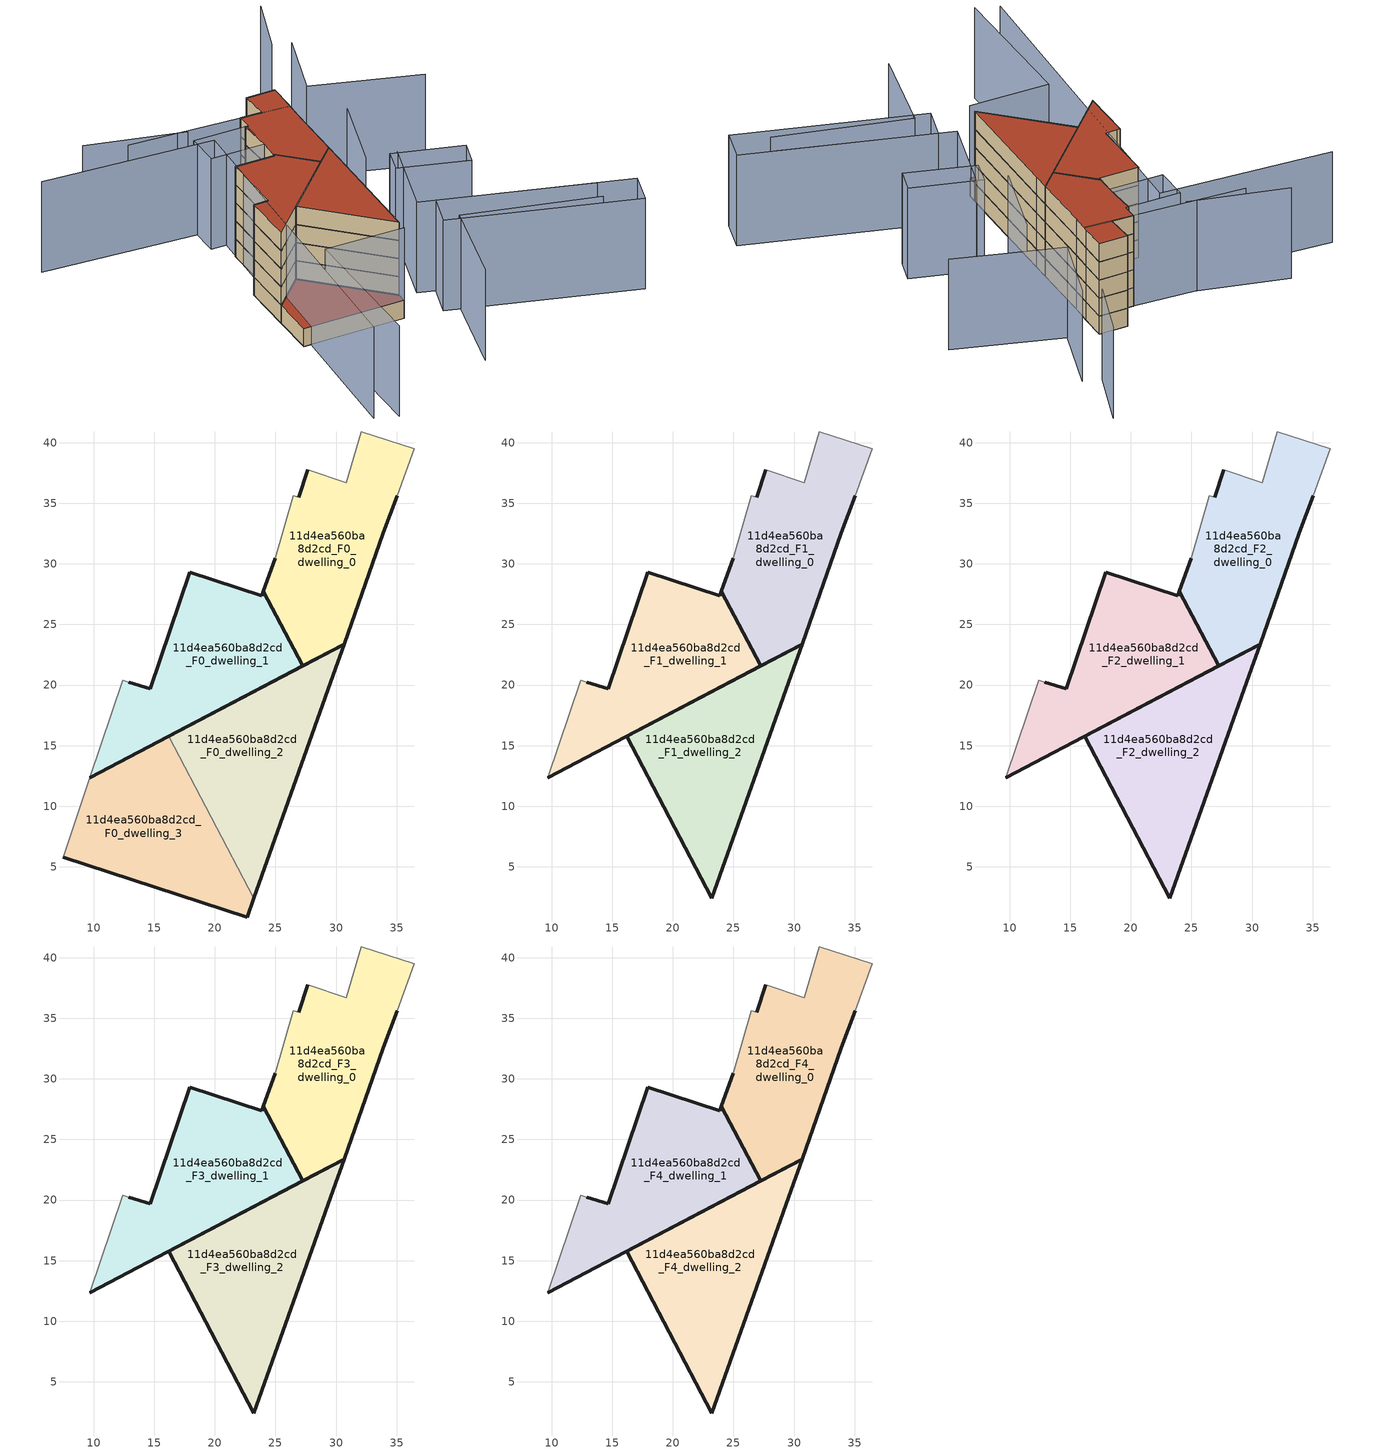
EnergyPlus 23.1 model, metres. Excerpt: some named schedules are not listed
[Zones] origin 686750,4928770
11d4ea560ba8d2cd_F0_dwelling_0
 floor ground (EU_floor_Construction): 30.68,23.39 33.89,32.55 35.06,35.64 36.47,39.49 32.07,40.88 30.86,36.69 27.66,37.75 26.92,35.48 26.49,35.62 24.97,30.47 24.01,27.73 27.24,21.58 z0
 wall outside (EU_wall_Construction): 26.92,35.48 27.66,37.75 / 35.06,35.64 33.89,32.55 30.68,23.39 27.24,21.58 / 27.25,21.58 24.01,27.73 24.97,30.47 z0:3
 wall adiabatic (EU_wall_Construction): 27.66,37.75 30.86,36.69 32.07,40.88 36.47,39.49 35.06,35.64 / 24.97,30.47 26.49,35.62 26.92,35.48 z0:3
11d4ea560ba8d2cd_F0_dwelling_1
 floor ground (EU_floor_Construction): 27.24,21.58 24.01,27.73 23.88,27.36 17.94,29.32 14.67,19.68 12.92,20.25 12.42,20.4 9.7,12.36 z0
 wall outside (EU_wall_Construction): 12.92,20.25 14.67,19.68 17.94,29.32 23.88,27.36 24.01,27.73 27.24,21.58 9.7,12.36 z0:3
 wall adiabatic (EU_wall_Construction): 9.7,12.36 12.42,20.4 12.92,20.25 z0:3
11d4ea560ba8d2cd_F0_dwelling_2
 floor ground (EU_floor_Construction): 23.22,2.4 29.79,20.86 30.68,23.39 16.19,15.77 z0
 wall outside (EU_wall_Construction): 16.19,15.77 30.68,23.39 29.79,20.86 23.22,2.4 z0:3
 wall to 11d4ea560ba8d2cd_F0_dwelling_3 (EU_wall_Construction): 23.22,2.4 16.19,15.77 z0:3
11d4ea560ba8d2cd_F0_dwelling_3
 floor ground (EU_floor_Construction): 22.67,0.87 23.22,2.4 16.19,15.77 9.7,12.36 7.48,5.8 z0
 wall outside (EU_wall_Construction): 9.7,12.36 16.19,15.77 / 23.22,2.4 22.67,0.87 7.48,5.8 z0:3
 wall adiabatic (EU_wall_Construction): 7.48,5.8 9.7,12.36 z0:3
 roof outside (EU_roof_Construction): 16.19,15.77 23.22,2.4 22.67,0.87 7.48,5.8 9.7,12.36 z3
11d4ea560ba8d2cd_F1_dwelling_0
 floor to 11d4ea560ba8d2cd_F0_dwelling_0 (EU_floor_Construction): 30.68,23.39 33.89,32.55 35.06,35.64 36.47,39.49 32.07,40.88 30.86,36.69 27.66,37.75 26.92,35.48 26.49,35.62 24.97,30.47 24.01,27.73 27.24,21.58 z3
 wall outside (EU_wall_Construction): 26.92,35.48 27.66,37.75 / 35.06,35.64 33.89,32.55 30.68,23.39 27.24,21.58 / 27.25,21.58 24.01,27.73 24.97,30.47 z3:6
 wall adiabatic (EU_wall_Construction): 27.66,37.75 30.86,36.69 32.07,40.88 36.47,39.49 35.06,35.64 / 24.97,30.47 26.49,35.62 26.92,35.48 z3:6
11d4ea560ba8d2cd_F1_dwelling_1
 floor to 11d4ea560ba8d2cd_F0_dwelling_1 (EU_floor_Construction): 27.24,21.58 24.01,27.73 23.88,27.36 17.94,29.32 14.67,19.68 12.92,20.25 12.42,20.4 9.7,12.36 z3
 wall outside (EU_wall_Construction): 12.92,20.25 14.67,19.68 17.94,29.32 23.88,27.36 24.01,27.73 27.24,21.58 9.7,12.36 z3:6
 wall adiabatic (EU_wall_Construction): 9.7,12.36 12.42,20.4 12.92,20.25 z3:6
11d4ea560ba8d2cd_F1_dwelling_2
 floor to 11d4ea560ba8d2cd_F0_dwelling_2 (EU_floor_Construction): 23.22,2.4 29.79,20.86 30.68,23.39 16.19,15.77 z3
 wall outside (EU_wall_Construction): 29.79,20.86 23.22,2.4 16.19,15.77 30.68,23.39 29.79,20.86 z3:6
11d4ea560ba8d2cd_F2_dwelling_0
 floor to 11d4ea560ba8d2cd_F1_dwelling_0 (EU_floor_Construction): 30.68,23.39 33.89,32.55 35.06,35.64 36.47,39.49 32.07,40.88 30.86,36.69 27.66,37.75 26.92,35.48 26.49,35.62 24.97,30.47 24.01,27.73 27.24,21.58 z6
 wall outside (EU_wall_Construction): 26.92,35.48 27.66,37.75 / 35.06,35.64 33.89,32.55 30.68,23.39 27.24,21.58 / 27.25,21.58 24.01,27.73 24.97,30.47 z6:9
 wall adiabatic (EU_wall_Construction): 27.66,37.75 30.86,36.69 32.07,40.88 36.47,39.49 35.06,35.64 / 24.97,30.47 26.49,35.62 26.92,35.48 z6:9
11d4ea560ba8d2cd_F2_dwelling_1
 floor to 11d4ea560ba8d2cd_F1_dwelling_1 (EU_floor_Construction): 27.24,21.58 24.01,27.73 23.88,27.36 17.94,29.32 14.67,19.68 12.92,20.25 12.42,20.4 9.7,12.36 z6
 wall outside (EU_wall_Construction): 12.92,20.25 14.67,19.68 17.94,29.32 23.88,27.36 24.01,27.73 27.24,21.58 9.7,12.36 z6:9
 wall adiabatic (EU_wall_Construction): 9.7,12.36 12.42,20.4 12.92,20.25 z6:9
11d4ea560ba8d2cd_F2_dwelling_2
 floor to 11d4ea560ba8d2cd_F1_dwelling_2 (EU_floor_Construction): 23.22,2.4 29.79,20.86 30.68,23.39 16.19,15.77 z6
 wall outside (EU_wall_Construction): 29.79,20.86 23.22,2.4 16.19,15.77 30.68,23.39 29.79,20.86 z6:9
11d4ea560ba8d2cd_F3_dwelling_0
 floor to 11d4ea560ba8d2cd_F2_dwelling_0 (EU_floor_Construction): 30.68,23.39 33.89,32.55 35.06,35.64 36.47,39.49 32.07,40.88 30.86,36.69 27.66,37.75 26.92,35.48 26.49,35.62 24.97,30.47 24.01,27.73 27.24,21.58 z9
 wall outside (EU_wall_Construction): 26.92,35.48 27.66,37.75 / 35.06,35.64 33.89,32.55 30.68,23.39 27.24,21.58 / 27.25,21.58 24.01,27.73 24.97,30.47 z9:12
 wall adiabatic (EU_wall_Construction): 27.66,37.75 30.86,36.69 32.07,40.88 36.47,39.49 35.06,35.64 / 24.97,30.47 26.49,35.62 26.92,35.48 z9:12
11d4ea560ba8d2cd_F3_dwelling_1
 floor to 11d4ea560ba8d2cd_F2_dwelling_1 (EU_floor_Construction): 27.24,21.58 24.01,27.73 23.88,27.36 17.94,29.32 14.67,19.68 12.92,20.25 12.42,20.4 9.7,12.36 z9
 wall outside (EU_wall_Construction): 12.92,20.25 14.67,19.68 17.94,29.32 23.88,27.36 24.01,27.73 27.24,21.58 9.7,12.36 z9:12
 wall adiabatic (EU_wall_Construction): 9.7,12.36 12.42,20.4 12.92,20.25 z9:12
11d4ea560ba8d2cd_F3_dwelling_2
 floor to 11d4ea560ba8d2cd_F2_dwelling_2 (EU_floor_Construction): 23.22,2.4 29.79,20.86 30.68,23.39 16.19,15.77 z9
 wall outside (EU_wall_Construction): 29.79,20.86 23.22,2.4 16.19,15.77 30.68,23.39 29.79,20.86 z9:12
11d4ea560ba8d2cd_F4_dwelling_0
 floor to 11d4ea560ba8d2cd_F3_dwelling_0 (EU_floor_Construction): 30.68,23.39 33.89,32.55 35.06,35.64 36.47,39.49 32.07,40.88 30.86,36.69 27.66,37.75 26.92,35.48 26.49,35.62 24.97,30.47 24.01,27.73 27.24,21.58 z12
 wall outside (EU_wall_Construction): 26.92,35.48 27.66,37.75 / 35.06,35.64 33.89,32.55 30.68,23.39 27.24,21.58 / 27.25,21.58 24.01,27.73 24.97,30.47 z12:15
 wall adiabatic (EU_wall_Construction): 27.66,37.75 30.86,36.69 32.07,40.88 36.47,39.49 35.06,35.64 / 24.97,30.47 26.49,35.62 26.92,35.48 z12:15
 roof outside (EU_roof_Construction): 36.47,39.49 35.06,35.64 33.89,32.55 30.68,23.39 27.24,21.58 24.01,27.73 24.97,30.47 26.49,35.62 26.92,35.48 27.66,37.75 30.86,36.69 32.07,40.88 z15
11d4ea560ba8d2cd_F4_dwelling_1
 floor to 11d4ea560ba8d2cd_F3_dwelling_1 (EU_floor_Construction): 27.24,21.58 24.01,27.73 23.88,27.36 17.94,29.32 14.67,19.68 12.92,20.25 12.42,20.4 9.7,12.36 z12
 wall outside (EU_wall_Construction): 12.92,20.25 14.67,19.68 17.94,29.32 23.88,27.36 24.01,27.73 27.24,21.58 9.7,12.36 z12:15
 wall adiabatic (EU_wall_Construction): 9.7,12.36 12.42,20.4 12.92,20.25 z12:15
 roof outside (EU_roof_Construction): 24.01,27.73 27.24,21.58 9.7,12.36 12.42,20.4 12.92,20.25 14.67,19.68 17.94,29.32 23.88,27.36 z15
11d4ea560ba8d2cd_F4_dwelling_2
 floor to 11d4ea560ba8d2cd_F3_dwelling_2 (EU_floor_Construction): 23.22,2.4 29.79,20.86 30.68,23.39 16.19,15.77 z12
 wall outside (EU_wall_Construction): 29.79,20.86 23.22,2.4 16.19,15.77 30.68,23.39 29.79,20.86 z12:15
 roof outside (EU_roof_Construction): 30.68,23.39 29.79,20.86 23.22,2.4 16.19,15.77 z15
shading: 22.6,-15.07 30.46,-2.37 / 30.46,-2.37 48.2,-13.35 / 3.53,-16.65 10.85,4.89 / 10.85,4.89 22.67,0.87 / -3.89,46.04 20.82,36.24 / 20.82,36.24 0.71,-14.45 / 50.17,-10.29 28.8,4.3 / 28.8,4.3 36.56,15.67 / 32.35,17.76 39.87,28.66 / 54.06,27.1 40.25,36.89 / 40.25,36.89 47.01,46.43 / 44.78,48.11 51,56.37 / 19.9,40.5 6.97,48.54 / 34.7,34.99 11.52,44.08 / 31.01,2.79 54.95,-13.51 / 54.95,-13.51 51.9,-17.99 / 51.9,-17.99 27.96,-1.69 / 27.96,-1.69 31.01,2.79 / 35.49,16.05 44.49,9.82 / 44.49,9.82 42.23,6.55 / 42.23,6.55 33.23,12.78 / 33.23,12.78 35.49,16.05 / 24.97,30.47 17.01,33.13 / 17.01,33.13 18.71,38.23 / 18.71,38.23 26.67,35.56 / 26.67,35.56 24.97,30.47 z0:15
[Building]
EU S2 Campaign: North Axis=0; Terrain=City; Solar Distribution=FullExterior
[Site:Location]
Bologna: Latitude=44.5; Longitude=11.25; Time Zone=1; Elevation=37
[SizingPeriod:WeatherFileDays]
AnnualSizingPeriod: Begin Month=1; Begin Day of Month=1; End Month=12; End Day of Month=31; Day of Week for Start Day=Monday; Use Weather File Daylight Saving Period=No; Use Weather File Rain and Snow Indicators=No
[MATERIAL]
EU_InternalMass_Material: Roughness=MediumRough; Thickness=0.1; Conductivity=1; Density=1800; Specific Heat=900; Thermal Absorptance=0.9; Solar Absorptance=0.7; Visible Absorptance=0.7
[MATERIAL:NOMASS] Roughness=MediumRough; Thermal Absorptance=0.9; Solar Absorptance=0.7; Visible Absorptance=0.7
Name | Thermal Resistance
EU_wall_NoMass | 0.905828
EU_roof_NoMass | 0.37593
EU_floor_NoMass | 0.67114
[CONSTRUCTION]
EU_wall_Construction: EU_wall_NoMass
EU_roof_Construction: EU_roof_NoMass
EU_floor_Construction: EU_floor_NoMass
EU_InternalMass_Construction: EU_InternalMass_Material
[ZONE] Type=1; Multiplier=1; Ceiling Height=autocalculate; Floor Area=autocalculate; Part of Total Floor Area=Yes
Name | Volume
11d4ea560ba8d2cd_F0_dwelling_0 | 371.159
11d4ea560ba8d2cd_F1_dwelling_0; 11d4ea560ba8d2cd_F2_dwelling_0; 11d4ea560ba8d2cd_F3_dwelling_0; 11d4ea560ba8d2cd_F4_dwelling_0 | 371.158
11d4ea560ba8d2cd_F0_dwelling_1 | 371.161
11d4ea560ba8d2cd_F1_dwelling_1; 11d4ea560ba8d2cd_F2_dwelling_1; 11d4ea560ba8d2cd_F3_dwelling_1; 11d4ea560ba8d2cd_F4_dwelling_1 | 371.163
11d4ea560ba8d2cd_F0_dwelling_2; 11d4ea560ba8d2cd_F1_dwelling_2; 11d4ea560ba8d2cd_F2_dwelling_2; 11d4ea560ba8d2cd_F3_dwelling_2; 11d4ea560ba8d2cd_F4_dwelling_2 | 371.147
11d4ea560ba8d2cd_F0_dwelling_3 | 371.123
[INTERNALMASS] Construction=EU_InternalMass_Construction
Name | Zone or ZoneList | Surface Area
11d4ea560ba8d2cd_F0_dwelling_0_EU_InternalMass | 11d4ea560ba8d2cd_F0_dwelling_0 | 123.721
11d4ea560ba8d2cd_F0_dwelling_1_EU_InternalMass | 11d4ea560ba8d2cd_F0_dwelling_1 | 123.721
11d4ea560ba8d2cd_F0_dwelling_2_EU_InternalMass | 11d4ea560ba8d2cd_F0_dwelling_2 | 123.717
11d4ea560ba8d2cd_F0_dwelling_3_EU_InternalMass | 11d4ea560ba8d2cd_F0_dwelling_3 | 123.709
11d4ea560ba8d2cd_F1_dwelling_0_EU_InternalMass | 11d4ea560ba8d2cd_F1_dwelling_0 | 164.97
11d4ea560ba8d2cd_F1_dwelling_1_EU_InternalMass | 11d4ea560ba8d2cd_F1_dwelling_1 | 164.957
11d4ea560ba8d2cd_F1_dwelling_2_EU_InternalMass | 11d4ea560ba8d2cd_F1_dwelling_2 | 164.951
11d4ea560ba8d2cd_F2_dwelling_0_EU_InternalMass | 11d4ea560ba8d2cd_F2_dwelling_0 | 164.97
11d4ea560ba8d2cd_F2_dwelling_1_EU_InternalMass | 11d4ea560ba8d2cd_F2_dwelling_1 | 164.957
11d4ea560ba8d2cd_F2_dwelling_2_EU_InternalMass | 11d4ea560ba8d2cd_F2_dwelling_2 | 164.951
11d4ea560ba8d2cd_F3_dwelling_0_EU_InternalMass | 11d4ea560ba8d2cd_F3_dwelling_0 | 164.97
11d4ea560ba8d2cd_F3_dwelling_1_EU_InternalMass | 11d4ea560ba8d2cd_F3_dwelling_1 | 164.957
11d4ea560ba8d2cd_F3_dwelling_2_EU_InternalMass | 11d4ea560ba8d2cd_F3_dwelling_2 | 164.951
11d4ea560ba8d2cd_F4_dwelling_0_EU_InternalMass | 11d4ea560ba8d2cd_F4_dwelling_0 | 164.97
11d4ea560ba8d2cd_F4_dwelling_1_EU_InternalMass | 11d4ea560ba8d2cd_F4_dwelling_1 | 164.957
11d4ea560ba8d2cd_F4_dwelling_2_EU_InternalMass | 11d4ea560ba8d2cd_F4_dwelling_2 | 164.951
[OTHEREQUIPMENT] Fuel Type=Electricity; Design Level Calculation Method=Watts/Area; Power per Zone Floor Area=1; Fraction Latent=0; Fraction Radiant=0; Fraction Lost=0; Carbon Dioxide Generation Rate=0; EndUse Subcategory=EU_Step8_InternalGains
Name | Zone or ZoneList or Space or SpaceList | Schedule
EU_Step8_InternalGain_11d4ea560ba8d2cd_F0_dwelling_0_f000 | 11d4ea560ba8d2cd_F0_dwelling_0 | EU_Step8_GainSchedule_11d4ea560ba8d2cd_F0_dwelling_0_f000
EU_Step8_InternalGain_11d4ea560ba8d2cd_F0_dwelling_1_f000 | 11d4ea560ba8d2cd_F0_dwelling_1 | EU_Step8_GainSchedule_11d4ea560ba8d2cd_F0_dwelling_1_f000
EU_Step8_InternalGain_11d4ea560ba8d2cd_F0_dwelling_2_f000 | 11d4ea560ba8d2cd_F0_dwelling_2 | EU_Step8_GainSchedule_11d4ea560ba8d2cd_F0_dwelling_2_f000
EU_Step8_InternalGain_11d4ea560ba8d2cd_F0_dwelling_3_f000 | 11d4ea560ba8d2cd_F0_dwelling_3 | EU_Step8_GainSchedule_11d4ea560ba8d2cd_F0_dwelling_3_f000
EU_Step8_InternalGain_11d4ea560ba8d2cd_F1_dwelling_0_f000 | 11d4ea560ba8d2cd_F1_dwelling_0 | EU_Step8_GainSchedule_11d4ea560ba8d2cd_F1_dwelling_0_f000
EU_Step8_InternalGain_11d4ea560ba8d2cd_F1_dwelling_1_f000 | 11d4ea560ba8d2cd_F1_dwelling_1 | EU_Step8_GainSchedule_11d4ea560ba8d2cd_F1_dwelling_1_f000
EU_Step8_InternalGain_11d4ea560ba8d2cd_F1_dwelling_2_f000 | 11d4ea560ba8d2cd_F1_dwelling_2 | EU_Step8_GainSchedule_11d4ea560ba8d2cd_F1_dwelling_2_f000
EU_Step8_InternalGain_11d4ea560ba8d2cd_F2_dwelling_0_f000 | 11d4ea560ba8d2cd_F2_dwelling_0 | EU_Step8_GainSchedule_11d4ea560ba8d2cd_F2_dwelling_0_f000
EU_Step8_InternalGain_11d4ea560ba8d2cd_F2_dwelling_1_f000 | 11d4ea560ba8d2cd_F2_dwelling_1 | EU_Step8_GainSchedule_11d4ea560ba8d2cd_F2_dwelling_1_f000
EU_Step8_InternalGain_11d4ea560ba8d2cd_F2_dwelling_2_f000 | 11d4ea560ba8d2cd_F2_dwelling_2 | EU_Step8_GainSchedule_11d4ea560ba8d2cd_F2_dwelling_2_f000
EU_Step8_InternalGain_11d4ea560ba8d2cd_F3_dwelling_0_f000 | 11d4ea560ba8d2cd_F3_dwelling_0 | EU_Step8_GainSchedule_11d4ea560ba8d2cd_F3_dwelling_0_f000
EU_Step8_InternalGain_11d4ea560ba8d2cd_F3_dwelling_1_f000 | 11d4ea560ba8d2cd_F3_dwelling_1 | EU_Step8_GainSchedule_11d4ea560ba8d2cd_F3_dwelling_1_f000
EU_Step8_InternalGain_11d4ea560ba8d2cd_F3_dwelling_2_f000 | 11d4ea560ba8d2cd_F3_dwelling_2 | EU_Step8_GainSchedule_11d4ea560ba8d2cd_F3_dwelling_2_f000
EU_Step8_InternalGain_11d4ea560ba8d2cd_F4_dwelling_0_f000 | 11d4ea560ba8d2cd_F4_dwelling_0 | EU_Step8_GainSchedule_11d4ea560ba8d2cd_F4_dwelling_0_f000
EU_Step8_InternalGain_11d4ea560ba8d2cd_F4_dwelling_1_f000 | 11d4ea560ba8d2cd_F4_dwelling_1 | EU_Step8_GainSchedule_11d4ea560ba8d2cd_F4_dwelling_1_f000
EU_Step8_InternalGain_11d4ea560ba8d2cd_F4_dwelling_2_f000 | 11d4ea560ba8d2cd_F4_dwelling_2 | EU_Step8_GainSchedule_11d4ea560ba8d2cd_F4_dwelling_2_f000
[ZONEVENTILATION:DESIGNFLOWRATE] Schedule=EU_AlwaysOn; Design Flow Rate Calculation Method=AirChanges/Hour; Air Changes per Hour=0.73129; Ventilation Type=Natural; Fan Pressure Rise=0; Fan Total Efficiency=1; Constant Term Coefficient=1; Temperature Term Coefficient=0; Velocity Term Coefficient=0; Velocity Squared Term Coefficient=0; Minimum Indoor Temperature=-100; Maximum Indoor Temperature=100; Delta Temperature=-100; Minimum Outdoor Temperature=-100; Maximum Outdoor Temperature=100; Maximum Wind Speed=40
Name | Zone or ZoneList or Space or SpaceList
EU_ConstantAir_11d4ea560ba8d2cd_F0_dwelling_0 | 11d4ea560ba8d2cd_F0_dwelling_0
EU_ConstantAir_11d4ea560ba8d2cd_F0_dwelling_1 | 11d4ea560ba8d2cd_F0_dwelling_1
EU_ConstantAir_11d4ea560ba8d2cd_F0_dwelling_2 | 11d4ea560ba8d2cd_F0_dwelling_2
EU_ConstantAir_11d4ea560ba8d2cd_F0_dwelling_3 | 11d4ea560ba8d2cd_F0_dwelling_3
EU_ConstantAir_11d4ea560ba8d2cd_F1_dwelling_0 | 11d4ea560ba8d2cd_F1_dwelling_0
EU_ConstantAir_11d4ea560ba8d2cd_F1_dwelling_1 | 11d4ea560ba8d2cd_F1_dwelling_1
EU_ConstantAir_11d4ea560ba8d2cd_F1_dwelling_2 | 11d4ea560ba8d2cd_F1_dwelling_2
EU_ConstantAir_11d4ea560ba8d2cd_F2_dwelling_0 | 11d4ea560ba8d2cd_F2_dwelling_0
EU_ConstantAir_11d4ea560ba8d2cd_F2_dwelling_1 | 11d4ea560ba8d2cd_F2_dwelling_1
EU_ConstantAir_11d4ea560ba8d2cd_F2_dwelling_2 | 11d4ea560ba8d2cd_F2_dwelling_2
EU_ConstantAir_11d4ea560ba8d2cd_F3_dwelling_0 | 11d4ea560ba8d2cd_F3_dwelling_0
EU_ConstantAir_11d4ea560ba8d2cd_F3_dwelling_1 | 11d4ea560ba8d2cd_F3_dwelling_1
EU_ConstantAir_11d4ea560ba8d2cd_F3_dwelling_2 | 11d4ea560ba8d2cd_F3_dwelling_2
EU_ConstantAir_11d4ea560ba8d2cd_F4_dwelling_0 | 11d4ea560ba8d2cd_F4_dwelling_0
EU_ConstantAir_11d4ea560ba8d2cd_F4_dwelling_1 | 11d4ea560ba8d2cd_F4_dwelling_1
EU_ConstantAir_11d4ea560ba8d2cd_F4_dwelling_2 | 11d4ea560ba8d2cd_F4_dwelling_2
[HVACTEMPLATE:THERMOSTAT] Constant Heating Setpoint=20; Constant Cooling Setpoint=50
EU_HeatOnly_11d4ea560ba8d2cd_F0_dwelling_0; EU_HeatOnly_11d4ea560ba8d2cd_F0_dwelling_1; EU_HeatOnly_11d4ea560ba8d2cd_F0_dwelling_2; EU_HeatOnly_11d4ea560ba8d2cd_F0_dwelling_3; EU_HeatOnly_11d4ea560ba8d2cd_F1_dwelling_0; EU_HeatOnly_11d4ea560ba8d2cd_F1_dwelling_1; EU_HeatOnly_11d4ea560ba8d2cd_F1_dwelling_2; EU_HeatOnly_11d4ea560ba8d2cd_F2_dwelling_0; EU_HeatOnly_11d4ea560ba8d2cd_F2_dwelling_1; EU_HeatOnly_11d4ea560ba8d2cd_F2_dwelling_2; EU_HeatOnly_11d4ea560ba8d2cd_F3_dwelling_0; EU_HeatOnly_11d4ea560ba8d2cd_F3_dwelling_1; EU_HeatOnly_11d4ea560ba8d2cd_F3_dwelling_2; EU_HeatOnly_11d4ea560ba8d2cd_F4_dwelling_0; EU_HeatOnly_11d4ea560ba8d2cd_F4_dwelling_1; EU_HeatOnly_11d4ea560ba8d2cd_F4_dwelling_2
